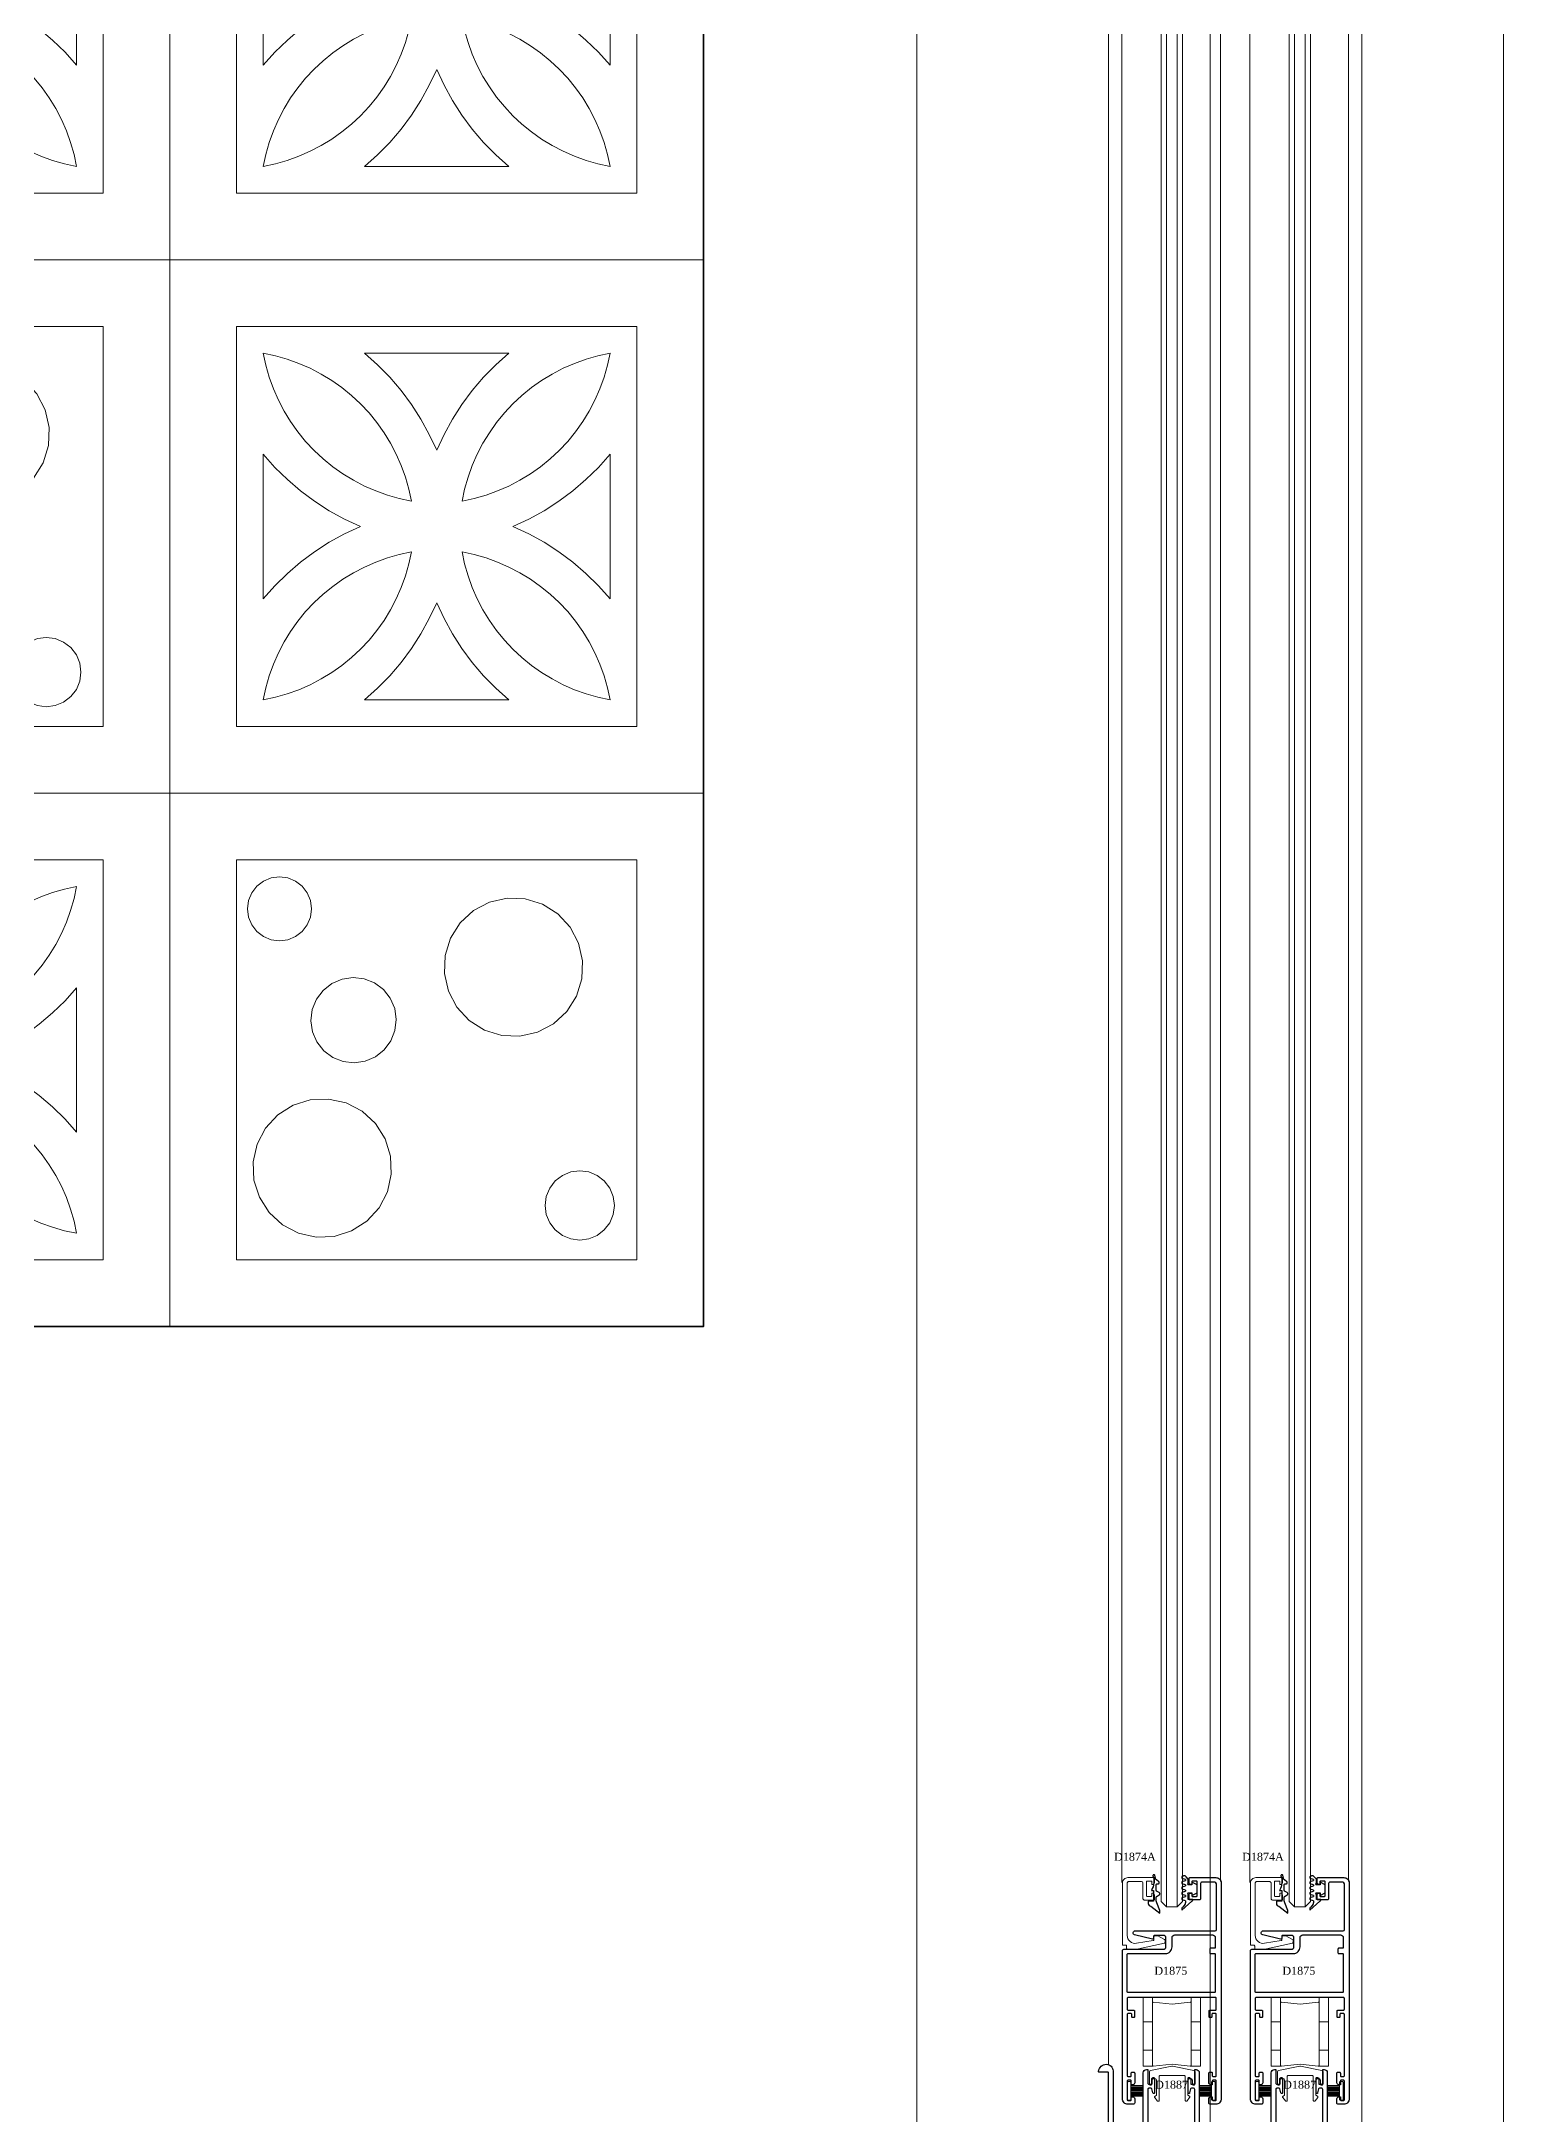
# Model space of a CAD drawing. Header units: millimetres. Extents: x 1336014 to 2939047, y -333549 to -60566.
# Drawn here: x 1469569 to 1470117, y -150458 to -149680 of the extents above; entities that cross this region are included whole.
import ezdxf

# ---------------------------------------------------------------- set-up
doc = ezdxf.new("R2010")
doc.units = ezdxf.units.MM
doc.header["$MEASUREMENT"] = 0
doc.linetypes.add('CENTER2', pattern=[1.125, 0.75, -0.125, 0.125, -0.125])
for name, color, linetype, lineweight in [('01.Cut', 255, 'Continuous', 35), ('02.Thay', 145, 'Continuous', 15), ('03.Manh', 251, 'Continuous', 13), ('10.truc', 250, 'CENTER2', 20), ('kính', 54, 'Continuous', 9), ('Net Nhôm', 4, 'Continuous', 30), ('Nhôm', 4, 'Continuous', 20), ('Ron', 15, 'Continuous', 9), ('Đường gióng', 251, 'Continuous', 9)]:
    doc.layers.add(name, color=color, linetype=linetype, lineweight=lineweight)
doc.layers.add('2', color=7, linetype='Continuous')
doc.layers.add('Dim and mark text', color=241, linetype='Continuous')
doc.styles.add('(Mark cn big5)', font='', dxfattribs={"height": 9})
doc.styles.get('(Mark cn big5)').set_extended_font_data('经典宋体繁')

# ---------------------------------------------------------------- blocks, each defined once
blk = doc.blocks.new('ewrw')
for p, q in [((-554.47, 1267.1), (-554.47, 1067.1)), ((-354.47, 1267.1), (-554.47, 1267.1)), ((-354.47, 1067.1), (-354.47, 1267.1)), ((-379.47, 1242.1), (-529.47, 1242.1)), ((-529.47, 1242.1), (-529.47, 1092.1)), ((-379.47, 1092.1), (-379.47, 1242.1)), ((-519.47, 1232.1), (-518.5, 1227.57)), ((-514.93, 1231.13), (-519.47, 1232.1)), ((-510.47, 1229.86), (-514.93, 1231.13)), ((-506.11, 1228.28), (-510.47, 1229.86)), ((-501.86, 1226.42), (-506.11, 1228.28)), ((-476.66, 1227.76), (-481.55, 1232.1)), ((-427.4, 1232.1), (-481.55, 1232.1)), ((-427.4, 1232.1), (-432.29, 1227.76)), ((-402.84, 1228.28), (-407.09, 1226.42)), ((-398.47, 1229.86), (-402.84, 1228.28)), ((-394.01, 1231.13), (-398.47, 1229.86)), ((-389.47, 1232.1), (-394.01, 1231.13)), ((-390.44, 1227.57), (-389.47, 1232.1)), ((-518.5, 1227.57), (-517.23, 1223.1)), ((-517.23, 1223.1), (-515.65, 1218.74)), ((-497.74, 1224.27), (-501.86, 1226.42)), ((-493.78, 1221.85), (-497.74, 1224.27)), ((-490, 1219.17), (-493.78, 1221.85)), ((-472.08, 1223.09), (-476.66, 1227.76)), ((-467.82, 1218.12), (-472.08, 1223.09)), ((-436.87, 1223.09), (-441.12, 1218.12)), ((-432.29, 1227.76), (-436.87, 1223.09)), ((-415.16, 1221.85), (-418.95, 1219.17)), ((-411.2, 1224.27), (-415.16, 1221.85)), ((-407.09, 1226.42), (-411.2, 1224.27)), ((-393.29, 1218.74), (-391.72, 1223.1)), ((-391.72, 1223.1), (-390.44, 1227.57)), ((-515.65, 1218.74), (-513.79, 1214.49)), ((-513.79, 1214.49), (-511.64, 1210.37)), ((-486.4, 1216.24), (-490, 1219.17)), ((-483.01, 1213.07), (-486.4, 1216.24)), ((-479.84, 1209.68), (-483.01, 1213.07)), ((-463.92, 1212.87), (-467.82, 1218.12)), ((-460.38, 1207.37), (-463.92, 1212.87)), ((-445.02, 1212.87), (-448.56, 1207.37)), ((-441.12, 1218.12), (-445.02, 1212.87)), ((-425.93, 1213.07), (-429.1, 1209.68)), ((-422.54, 1216.24), (-425.93, 1213.07)), ((-418.95, 1219.17), (-422.54, 1216.24)), ((-397.3, 1210.37), (-395.16, 1214.49)), ((-395.16, 1214.49), (-393.29, 1218.74)), ((-511.64, 1210.37), (-509.22, 1206.42)), ((-509.22, 1206.42), (-506.54, 1202.63)), ((-476.91, 1206.08), (-479.84, 1209.68)), ((-474.22, 1202.29), (-476.91, 1206.08)), ((-457.23, 1201.64), (-460.38, 1207.37)), ((-448.56, 1207.37), (-451.72, 1201.64)), ((-432.04, 1206.08), (-434.72, 1202.29)), ((-429.1, 1209.68), (-432.04, 1206.08)), ((-402.41, 1202.63), (-399.72, 1206.42)), ((-399.72, 1206.42), (-397.3, 1210.37)), ((-506.54, 1202.63), (-503.6, 1199.03)), ((-503.6, 1199.03), (-500.43, 1195.64)), ((-471.8, 1198.33), (-474.22, 1202.29)), ((-469.66, 1194.22), (-471.8, 1198.33)), ((-454.47, 1195.7), (-457.23, 1201.64)), ((-451.72, 1201.64), (-454.47, 1195.7)), ((-437.14, 1198.33), (-439.29, 1194.22)), ((-434.72, 1202.29), (-437.14, 1198.33)), ((-408.51, 1195.64), (-405.34, 1199.03)), ((-405.34, 1199.03), (-402.41, 1202.63)), ((-519.47, 1194.18), (-515.13, 1189.29)), ((-519.47, 1194.18), (-519.47, 1140.03)), ((-515.13, 1189.29), (-510.46, 1184.71)), ((-500.43, 1195.64), (-497.04, 1192.47)), ((-497.04, 1192.47), (-493.45, 1189.54)), ((-493.45, 1189.54), (-489.66, 1186.86)), ((-467.79, 1189.97), (-469.66, 1194.22)), ((-466.22, 1185.6), (-467.79, 1189.97)), ((-441.15, 1189.97), (-442.73, 1185.6)), ((-439.29, 1194.22), (-441.15, 1189.97)), ((-419.28, 1186.86), (-415.5, 1189.54)), ((-415.5, 1189.54), (-411.9, 1192.47)), ((-411.9, 1192.47), (-408.51, 1195.64)), ((-398.49, 1184.71), (-393.82, 1189.29)), ((-393.82, 1189.29), (-389.47, 1194.18)), ((-389.47, 1140.03), (-389.47, 1194.18)), ((-510.46, 1184.71), (-505.49, 1180.45)), ((-489.66, 1186.86), (-485.7, 1184.44)), ((-485.7, 1184.44), (-481.59, 1182.29)), ((-481.59, 1182.29), (-477.34, 1180.42)), ((-464.94, 1181.14), (-466.22, 1185.6)), ((-442.73, 1185.6), (-444, 1181.14)), ((-431.61, 1180.42), (-427.36, 1182.29)), ((-427.36, 1182.29), (-423.24, 1184.44)), ((-423.24, 1184.44), (-419.28, 1186.86)), ((-403.46, 1180.45), (-398.49, 1184.71)), ((-505.49, 1180.45), (-500.24, 1176.55)), ((-500.24, 1176.55), (-494.73, 1173.01)), ((-477.34, 1180.42), (-472.97, 1178.85)), ((-472.97, 1178.85), (-468.51, 1177.57)), ((-468.51, 1177.57), (-463.97, 1176.6)), ((-463.97, 1176.6), (-464.94, 1181.14)), ((-444, 1181.14), (-444.97, 1176.6)), ((-444.97, 1176.6), (-440.43, 1177.57)), ((-440.43, 1177.57), (-435.97, 1178.85)), ((-435.97, 1178.85), (-431.61, 1180.42)), ((-414.21, 1173.01), (-408.71, 1176.55)), ((-408.71, 1176.55), (-403.46, 1180.45)), ((-494.73, 1173.01), (-489, 1169.86)), ((-489, 1169.86), (-483.07, 1167.1)), ((-483.07, 1167.1), (-489, 1164.35)), ((-425.87, 1167.1), (-419.94, 1169.86)), ((-419.94, 1164.35), (-425.87, 1167.1)), ((-419.94, 1169.86), (-414.21, 1173.01)), ((-494.73, 1161.19), (-500.24, 1157.66)), ((-489, 1164.35), (-494.73, 1161.19)), ((-414.21, 1161.19), (-419.94, 1164.35)), ((-408.71, 1157.66), (-414.21, 1161.19)), ((-505.49, 1153.75), (-510.46, 1149.5)), ((-500.24, 1157.66), (-505.49, 1153.75)), ((-481.59, 1151.92), (-485.7, 1149.77)), ((-477.34, 1153.78), (-481.59, 1151.92)), ((-472.97, 1155.36), (-477.34, 1153.78)), ((-468.51, 1156.63), (-472.97, 1155.36)), ((-463.97, 1157.6), (-468.51, 1156.63)), ((-466.22, 1148.6), (-464.94, 1153.07)), ((-464.94, 1153.07), (-463.97, 1157.6)), ((-444.97, 1157.6), (-444, 1153.07)), ((-440.43, 1156.63), (-444.97, 1157.6)), ((-444, 1153.07), (-442.73, 1148.6)), ((-435.97, 1155.36), (-440.43, 1156.63)), ((-431.61, 1153.78), (-435.97, 1155.36)), ((-427.36, 1151.92), (-431.61, 1153.78)), ((-423.24, 1149.77), (-427.36, 1151.92)), ((-403.46, 1153.75), (-408.71, 1157.66)), ((-398.49, 1149.5), (-403.46, 1153.75)), ((-515.13, 1144.92), (-519.47, 1140.03)), ((-510.46, 1149.5), (-515.13, 1144.92)), ((-493.45, 1144.67), (-497.04, 1141.74)), ((-489.66, 1147.35), (-493.45, 1144.67)), ((-485.7, 1149.77), (-489.66, 1147.35)), ((-469.66, 1139.99), (-467.79, 1144.24)), ((-467.79, 1144.24), (-466.22, 1148.6)), ((-442.73, 1148.6), (-441.15, 1144.24)), ((-441.15, 1144.24), (-439.29, 1139.99)), ((-419.28, 1147.35), (-423.24, 1149.77)), ((-415.5, 1144.67), (-419.28, 1147.35)), ((-411.9, 1141.74), (-415.5, 1144.67)), ((-393.82, 1144.92), (-398.49, 1149.5)), ((-389.47, 1140.03), (-393.82, 1144.92)), ((-503.6, 1135.18), (-506.54, 1131.58)), ((-500.43, 1138.57), (-503.6, 1135.18)), ((-497.04, 1141.74), (-500.43, 1138.57)), ((-474.22, 1131.92), (-471.8, 1135.87)), ((-471.8, 1135.87), (-469.66, 1139.99)), ((-457.23, 1132.57), (-454.47, 1138.5)), ((-454.47, 1138.5), (-451.72, 1132.57)), ((-439.29, 1139.99), (-437.14, 1135.87)), ((-437.14, 1135.87), (-434.72, 1131.92)), ((-408.51, 1138.57), (-411.9, 1141.74)), ((-405.34, 1135.18), (-408.51, 1138.57)), ((-402.41, 1131.58), (-405.34, 1135.18)), ((-509.22, 1127.79), (-511.64, 1123.83)), ((-506.54, 1131.58), (-509.22, 1127.79)), ((-479.84, 1124.53), (-476.91, 1128.13)), ((-476.91, 1128.13), (-474.22, 1131.92)), ((-460.38, 1126.84), (-457.23, 1132.57)), ((-451.72, 1132.57), (-448.56, 1126.84)), ((-434.72, 1131.92), (-432.04, 1128.13)), ((-432.04, 1128.13), (-429.1, 1124.53)), ((-399.72, 1127.79), (-402.41, 1131.58)), ((-397.3, 1123.83), (-399.72, 1127.79)), ((-513.79, 1119.72), (-515.65, 1115.47)), ((-511.64, 1123.83), (-513.79, 1119.72)), ((-486.4, 1117.97), (-483.01, 1121.14)), ((-483.01, 1121.14), (-479.84, 1124.53)), ((-467.82, 1116.09), (-463.92, 1121.34)), ((-463.92, 1121.34), (-460.38, 1126.84)), ((-448.56, 1126.84), (-445.02, 1121.34)), ((-445.02, 1121.34), (-441.12, 1116.09)), ((-429.1, 1124.53), (-425.93, 1121.14)), ((-425.93, 1121.14), (-422.54, 1117.97)), ((-395.16, 1119.72), (-397.3, 1123.83)), ((-393.29, 1115.47), (-395.16, 1119.72)), ((-515.65, 1115.47), (-517.23, 1111.1)), ((-497.74, 1109.94), (-493.78, 1112.36)), ((-493.78, 1112.36), (-490, 1115.04)), ((-490, 1115.04), (-486.4, 1117.97)), ((-472.08, 1111.12), (-467.82, 1116.09)), ((-441.12, 1116.09), (-436.87, 1111.12)), ((-422.54, 1117.97), (-418.95, 1115.04)), ((-418.95, 1115.04), (-415.16, 1112.36)), ((-415.16, 1112.36), (-411.2, 1109.94)), ((-391.72, 1111.1), (-393.29, 1115.47)), ((-518.5, 1106.64), (-519.47, 1102.1)), ((-517.23, 1111.1), (-518.5, 1106.64)), ((-514.93, 1103.07), (-510.47, 1104.35)), ((-510.47, 1104.35), (-506.11, 1105.92)), ((-506.11, 1105.92), (-501.86, 1107.79)), ((-501.86, 1107.79), (-497.74, 1109.94)), ((-481.55, 1102.1), (-476.66, 1106.45)), ((-476.66, 1106.45), (-472.08, 1111.12)), ((-436.87, 1111.12), (-432.29, 1106.45)), ((-432.29, 1106.45), (-427.4, 1102.1)), ((-411.2, 1109.94), (-407.09, 1107.79)), ((-407.09, 1107.79), (-402.84, 1105.92)), ((-402.84, 1105.92), (-398.47, 1104.35)), ((-398.47, 1104.35), (-394.01, 1103.07)), ((-390.44, 1106.64), (-391.72, 1111.1)), ((-389.47, 1102.1), (-390.44, 1106.64)), ((-519.47, 1102.1), (-514.93, 1103.07)), ((-481.55, 1102.1), (-427.4, 1102.1)), ((-394.01, 1103.07), (-389.47, 1102.1)), ((-529.47, 1092.1), (-379.47, 1092.1)), ((-554.47, 1067.1), (-354.47, 1067.1))]:
    blk.add_line(p, q)
blk = doc.blocks.new('q\xadeqw')
for p, q in [((-554.47, 992.1), (-554.47, 792.1)), ((-354.47, 992.1), (-554.47, 992.1)), ((-354.47, 792.1), (-354.47, 992.1)), ((-379.47, 967.1), (-529.47, 967.1)), ((-529.47, 967.1), (-529.47, 817.1)), ((-379.47, 817.1), (-379.47, 967.1)), ((-523.77, 954.72), (-521.86, 957.21)), ((-521.86, 957.21), (-519.38, 959.12)), ((-519.38, 959.12), (-516.48, 960.32)), ((-516.48, 960.32), (-513.38, 960.72)), ((-513.38, 960.72), (-510.27, 960.32)), ((-510.27, 960.32), (-507.38, 959.12)), ((-507.38, 959.12), (-504.89, 957.21)), ((-504.89, 957.21), (-502.99, 954.72)), ((-525.38, 948.72), (-524.97, 951.83)), ((-524.97, 945.62), (-525.38, 948.72)), ((-524.97, 951.83), (-523.77, 954.72)), ((-502.99, 954.72), (-501.79, 951.83)), ((-501.79, 951.83), (-501.38, 948.72)), ((-501.38, 948.72), (-501.79, 945.62)), ((-440.66, 948.11), (-434.66, 951.27)), ((-434.66, 951.27), (-428.04, 952.78)), ((-428.04, 952.78), (-421.26, 952.51)), ((-421.26, 952.51), (-414.78, 950.51)), ((-414.78, 950.51), (-409.03, 946.89)), ((-523.77, 942.72), (-524.97, 945.62)), ((-521.86, 940.24), (-523.77, 942.72)), ((-502.99, 942.72), (-504.89, 940.24)), ((-501.79, 945.62), (-502.99, 942.72)), ((-449.26, 937.75), (-445.64, 943.49)), ((-445.64, 943.49), (-440.66, 948.11)), ((-409.03, 946.89), (-404.42, 941.91)), ((-404.42, 941.91), (-401.26, 935.91)), ((-519.38, 938.33), (-521.86, 940.24)), ((-516.48, 937.13), (-519.38, 938.33)), ((-513.38, 936.72), (-516.48, 937.13)), ((-510.27, 937.13), (-513.38, 936.72)), ((-507.38, 938.33), (-510.27, 937.13)), ((-504.89, 940.24), (-507.38, 938.33)), ((-451.27, 931.27), (-449.26, 937.75)), ((-401.26, 935.91), (-399.75, 929.29)), ((-451.53, 924.49), (-451.27, 931.27)), ((-399.75, 929.29), (-400.01, 922.51)), ((-499.59, 914.84), (-497.09, 918.19)), ((-497.09, 918.19), (-493.81, 920.78)), ((-493.81, 920.78), (-489.97, 922.43)), ((-489.97, 922.43), (-485.84, 923.03)), ((-485.84, 923.03), (-481.69, 922.54)), ((-481.69, 922.54), (-477.81, 921)), ((-477.81, 921), (-474.46, 918.5)), ((-474.46, 918.5), (-471.88, 915.22)), ((-450.03, 917.87), (-451.53, 924.49)), ((-446.86, 911.86), (-450.03, 917.87)), ((-400.01, 922.51), (-402.02, 916.02)), ((-501.62, 906.81), (-501.13, 910.96)), ((-501.13, 910.96), (-499.59, 914.84)), ((-471.88, 915.22), (-470.22, 911.38)), ((-470.22, 911.38), (-469.62, 907.25)), ((-442.25, 906.88), (-446.86, 911.86)), ((-405.64, 910.28), (-410.62, 905.67)), ((-402.02, 916.02), (-405.64, 910.28)), ((-501.02, 902.68), (-501.62, 906.81)), ((-499.37, 898.84), (-501.02, 902.68)), ((-470.11, 903.1), (-471.65, 899.22)), ((-469.62, 907.25), (-470.11, 903.1)), ((-436.51, 903.27), (-442.25, 906.88)), ((-430.02, 901.26), (-436.51, 903.27)), ((-416.62, 902.5), (-423.24, 901)), ((-410.62, 905.67), (-416.62, 902.5)), ((-496.78, 895.56), (-499.37, 898.84)), ((-493.43, 893.07), (-496.78, 895.56)), ((-474.15, 895.87), (-477.43, 893.29)), ((-471.65, 899.22), (-474.15, 895.87)), ((-423.24, 901), (-430.02, 901.26)), ((-489.55, 891.52), (-493.43, 893.07)), ((-485.4, 891.03), (-489.55, 891.52)), ((-481.27, 891.63), (-485.4, 891.03)), ((-477.43, 893.29), (-481.27, 891.63)), ((-518.66, 866.49), (-514.06, 871.49)), ((-514.06, 871.49), (-508.34, 875.13)), ((-508.34, 875.13), (-501.86, 877.16)), ((-501.86, 877.16), (-495.08, 877.45)), ((-495.08, 877.45), (-488.45, 875.97)), ((-488.45, 875.97), (-482.44, 872.83)), ((-482.44, 872.83), (-477.44, 868.24)), ((-521.8, 860.47), (-518.66, 866.49)), ((-477.44, 868.24), (-473.8, 862.51)), ((-523.27, 853.85), (-521.8, 860.47)), ((-473.8, 862.51), (-471.77, 856.03)), ((-471.77, 856.03), (-471.48, 849.25)), ((-522.99, 847.06), (-523.27, 853.85)), ((-471.48, 849.25), (-472.95, 842.63)), ((-410.03, 846.72), (-407.34, 848.79)), ((-407.34, 848.79), (-404.2, 850.09)), ((-404.2, 850.09), (-400.84, 850.53)), ((-400.84, 850.53), (-397.47, 850.09)), ((-397.47, 850.09), (-394.34, 848.79)), ((-394.34, 848.79), (-391.65, 846.72)), ((-520.95, 840.59), (-522.99, 847.06)), ((-517.31, 834.86), (-520.95, 840.59)), ((-472.95, 842.63), (-476.1, 836.61)), ((-413.84, 837.53), (-413.4, 840.9)), ((-413.4, 840.9), (-412.1, 844.03)), ((-412.1, 844.03), (-410.03, 846.72)), ((-391.65, 846.72), (-389.58, 844.03)), ((-389.58, 844.03), (-388.28, 840.9)), ((-388.28, 840.9), (-387.84, 837.53)), ((-512.31, 830.27), (-517.31, 834.86)), ((-476.1, 836.61), (-480.69, 831.61)), ((-413.4, 834.17), (-413.84, 837.53)), ((-412.1, 831.03), (-413.4, 834.17)), ((-388.28, 834.17), (-389.58, 831.03)), ((-387.84, 837.53), (-388.28, 834.17)), ((-506.3, 827.13), (-512.31, 830.27)), ((-499.67, 825.65), (-506.3, 827.13)), ((-492.89, 825.94), (-499.67, 825.65)), ((-486.42, 827.97), (-492.89, 825.94)), ((-480.69, 831.61), (-486.42, 827.97)), ((-410.03, 828.34), (-412.1, 831.03)), ((-407.34, 826.27), (-410.03, 828.34)), ((-404.2, 824.97), (-407.34, 826.27)), ((-400.84, 824.53), (-404.2, 824.97)), ((-397.47, 824.97), (-400.84, 824.53)), ((-394.34, 826.27), (-397.47, 824.97)), ((-391.65, 828.34), (-394.34, 826.27)), ((-389.58, 831.03), (-391.65, 828.34)), ((-529.47, 817.1), (-379.47, 817.1)), ((-554.47, 792.1), (-354.47, 792.1))]:
    blk.add_line(p, q)
blk = doc.blocks.new('\xadqerqwr')
at = {"layer": '01.Cut'}
blk.add_lwpolyline([(-300, 2600), (300, 2600), (300, 0), (-300, 0)], close=True, dxfattribs=at)
for name, p in [('ewrw', (454.47, -667.1)), ('ewrw', (654.47, -667.1)), ('q\xadeqw', (454.47, -592.1)), ('ewrw', (654.47, -867.1)), ('ewrw', (454.47, -1067.1)), ('q\xadeqw', (654.47, -792.1))]:
    blk.add_blockref(name, p)
blk = doc.blocks.new('ron cửa trượt xingfa 95')
for p, q in [((-2.05, 1.41), (-2.05, 6)), ((-1.65, 1.41), (-1.65, 6)), ((-1.25, 1.41), (-1.25, 6)), ((-0.85, 1.41), (-0.85, 6)), ((-0.45, 1.41), (-0.45, 6)), ((-0.05, 1.41), (-0.05, 6)), ((0.35, 1.41), (0.35, 6)), ((0.75, 1.41), (0.75, 6)), ((1.15, 1.41), (1.15, 6)), ((1.55, 1.41), (1.55, 6)), ((1.95, 1.41), (1.95, 6))]:
    blk.add_line(p, q)
blk.add_lwpolyline([(3.14, 0.01), (-3.23, 0.01, -0.414214), (-3.53, 0.31), (-3.53, 1.11, -0.414214), (-3.23, 1.41), (3.14, 1.41, -0.414214), (3.44, 1.11), (3.44, 0.31, -0.414214)], format="xyb", close=True)
blk = doc.blocks.new('bx')
at = {"color": 3, "lineweight": 15}
for p, q in [((-10.94, 25), (-10.94, -0.66)), ((-7.41, -0.66), (-7.41, 25)), ((7.1, -0.66), (7.1, 25)), ((10.62, 25), (10.62, -0.66)), ((-7.41, 15.91), (-10.94, 15.91)), ((-7.41, -0.4), (-7.41, 22.95)), ((0, 22.55), (-7.08, 23.25)), ((0, 22.55), (6.76, 23.24)), ((7.1, 22.95), (7.1, -0.4)), ((7.1, 15.91), (10.62, 15.91)), ((-7.41, 5.24), (-10.94, 5.24)), ((0, 0), (-7.08, -0.7)), ((0, 0), (6.76, -0.7)), ((7.1, 5.24), (10.62, 5.24)), ((-7.41, -0.66), (-10.94, -0.66)), ((7.1, -0.66), (10.62, -0.66))]:
    blk.add_line(p, q, dxfattribs=at)
for centre, start, end in [((-7.11, 22.95), 84.37534, 180), ((6.8, 22.95), 0, 95.87486), ((-7.11, -0.4), 180, 275.62466), ((6.8, -0.4), 264.12514, 0)]:
    blk.add_arc(centre, 0.3, start, end, dxfattribs=at)
blk = doc.blocks.new('dfgd')
at = {"layer": '2'}
for p, q in [((-7.33, 5.74), (-8.08, 5.74)), ((-8.08, 5.74), (-4.69, 2.02)), ((-5.73, 4.46), (-6.86, 5.4)), ((-4.55, 4.37), (-5.31, 4.37)), ((-4.14, 5.49), (-4.26, 5.11)), ((-4.21, 1.63), (-4.01, 1.63)), ((-4.01, 1.63), (-4.01, 3.3)), ((-4.01, 3.3), (-2.12, 3.3)), ((-3.55, 5.74), (-3.85, 5.74)), ((-3.14, 5.11), (-3.26, 5.49)), ((-2.55, 4.37), (-2.85, 4.37)), ((-1.52, 1.92), (-2.52, 1.92)), ((-2.52, 1.92), (-1.52, 0)), ((-2.14, 5.49), (-2.26, 5.11)), ((-2.12, 3.3), (-2.12, 3.33)), ((-1.55, 5.74), (-1.85, 5.74)), ((-1.52, 3.33), (-1.52, 1.92)), ((-1.52, 0), (1.52, 0)), ((-1.14, 5.11), (-1.26, 5.49)), ((-0.55, 4.37), (-0.85, 4.37)), ((-0.14, 5.49), (-0.26, 5.11)), ((0.45, 5.74), (0.15, 5.74)), ((0.86, 5.11), (0.74, 5.49)), ((1.45, 4.37), (1.15, 4.37)), ((1.5, 1.92), (1.5, 3.33)), ((2.52, 1.92), (1.5, 1.92)), ((1.52, 0), (2.52, 1.92)), ((1.86, 5.49), (1.74, 5.11)), ((2.1, 3.33), (2.1, 3.3)), ((2.1, 3.3), (3.57, 3.3)), ((2.45, 5.74), (2.15, 5.74)), ((2.86, 5.11), (2.74, 5.49)), ((3.45, 4.37), (3.15, 4.37)), ((3.57, 3.3), (4.53, 4.14)), ((3.86, 5.49), (3.74, 5.11)), ((4.45, 5.74), (4.15, 5.74)), ((4.86, 5.11), (4.74, 5.49))]:
    blk.add_line(p, q, dxfattribs=at)
for centre, radius, start, end in [((-7.33, 5.24), 0.5, 19.53665, 90), ((-5.31, 5.37), 1, 245.53887, 270), ((-4.21, 2.13), 0.5, 192.875, 270), ((-5.45, 5.15), 1.19, 318.72244, 358.12186), ((-3.85, 5.44), 0.3, 90, 169.69515), ((-3.55, 5.44), 0.3, 10.30485, 90), ((-1.95, 5.15), 1.19, 181.87814, 221.27756), ((-3.45, 5.15), 1.19, 318.72244, 358.12186), ((-1.85, 5.44), 0.3, 90, 169.69515), ((-1.82, 3.33), 0.3, 0, 180), ((-1.55, 5.44), 0.3, 10.30485, 90), ((0.05, 5.15), 1.19, 181.87814, 221.27756), ((-1.45, 5.15), 1.19, 318.72244, 358.12186), ((0.15, 5.44), 0.3, 90, 169.69515), ((0.45, 5.44), 0.3, 10.30485, 90), ((2.05, 5.15), 1.19, 181.87814, 221.27756), ((0.55, 5.15), 1.19, 318.72244, 358.12186), ((1.8, 3.33), 0.3, 0, 180), ((2.15, 5.44), 0.3, 90, 169.69515), ((2.45, 5.44), 0.3, 10.30485, 90), ((4.05, 5.15), 1.19, 181.87814, 221.27756), ((2.55, 5.15), 1.19, 318.72244, 358.12186), ((4.15, 5.44), 0.3, 90, 169.69515), ((4.45, 5.44), 0.3, 10.30485, 90), ((3.87, 4.89), 1, 311.23499, 6.83817), ((6.05, 5.15), 1.19, 181.87814, 186.83817)]:
    blk.add_arc(centre, radius, start, end, dxfattribs=at)
blk = doc.blocks.new('eqwrtwe')
at = {"color": 1, "lineweight": 15}
for points in [[(916830.43, 22748.59, -0.463653), (916830.08, 22748.89), (916830.08, 22749.83, 0.414214), (916829.78, 22750.13), (916828.8, 22750.13, -0.414214), (916828.5, 22750.43), (916828.5, 22773.49, -0.414214), (916830.5, 22775.49), (916840.2, 22775.49, -0.414214), (916840.5, 22775.19), (916840.5, 22773.59, -0.414214), (916839.8, 22772.89), (916839.49, 22772.89), (916839.49, 22773.89, 0.414214), (916839.19, 22774.19), (916837.8, 22774.19, 0.414214), (916837.5, 22773.89), (916837.5, 22768.69, 0.414214), (916837.8, 22768.39), (916839.19, 22768.39, 0.414214), (916839.49, 22768.69), (916839.49, 22769.68), (916839.8, 22769.68, -0.414214), (916840.5, 22768.98), (916840.5, 22767.39, -0.414214), (916840.2, 22767.09), (916836.7, 22767.09, -0.414214), (916836.2, 22767.59), (916836.2, 22773.49, 0.414214), (916835.7, 22773.99), (916830.8, 22773.99, 0.414214), (916830.3, 22773.49), (916830.3, 22753.83, 0.460483), (916833.76, 22750.86), (916840.05, 22751.85, 0.370061), (916840.3, 22752.15), (916840.3, 22753.35, -0.414885), (916840.6, 22753.66), (916841.62, 22753.66, -0.110454), (916841.74, 22753.63), (916844.31, 22752.28, -0.310028), (916844.5, 22752), (916844.5, 22751.25, -0.366444), (916844.25, 22750.95), (916833.38, 22748.59), (916830.38, 22748.59)], [(916878.43, 22748.59, -0.463653), (916878.08, 22748.89), (916878.08, 22749.83, 0.414214), (916877.78, 22750.13), (916876.8, 22750.13, -0.414214), (916876.5, 22750.43), (916876.5, 22773.49, -0.414214), (916878.5, 22775.49), (916888.2, 22775.49, -0.414214), (916888.5, 22775.19), (916888.5, 22773.59, -0.414214), (916887.8, 22772.89), (916887.49, 22772.89), (916887.49, 22773.89, 0.414214), (916887.19, 22774.19), (916885.8, 22774.19, 0.414214), (916885.5, 22773.89), (916885.5, 22768.69, 0.414214), (916885.8, 22768.39), (916887.19, 22768.39, 0.414214), (916887.49, 22768.69), (916887.49, 22769.68), (916887.8, 22769.68, -0.414214), (916888.5, 22768.98), (916888.5, 22767.39, -0.414214), (916888.2, 22767.09), (916884.7, 22767.09, -0.414214), (916884.2, 22767.59), (916884.2, 22773.49, 0.414214), (916883.7, 22773.99), (916878.8, 22773.99, 0.414214), (916878.3, 22773.49), (916878.3, 22753.83, 0.460483), (916881.76, 22750.86), (916888.05, 22751.85, 0.370061), (916888.3, 22752.15), (916888.3, 22753.35, -0.414885), (916888.6, 22753.66), (916889.62, 22753.66, -0.110454), (916889.74, 22753.63), (916892.31, 22752.28, -0.310028), (916892.5, 22752), (916892.5, 22751.25, -0.366444), (916892.25, 22750.95), (916881.38, 22748.59), (916878.38, 22748.59)]]:
    blk.add_lwpolyline(points, format="xyb", dxfattribs=at)
at = {"color": 6, "lineweight": 15}
for points in [[(916840.71, 22693.55), (916841.11, 22693.83, 0.267949), (916841.26, 22694.09), (916841.26, 22699.53, 0.414214), (916840.76, 22700.03), (916840.11, 22700.03, 0.414214), (916839.61, 22699.53), (916839.61, 22698.15, -0.414214), (916839.11, 22697.65, -0.414214), (916838.61, 22698.15), (916838.61, 22702.71, -0.358581), (916839.01, 22703.2), (916847.06, 22704.8, -0.097105), (916847.25, 22704.8), (916855.3, 22703.2, -0.358581), (916855.71, 22702.71), (916855.71, 22698.15, -0.414214), (916855.21, 22697.65), (916855.21, 22697.65, -0.414214), (916854.71, 22698.15), (916854.71, 22699.52, 0.414214), (916854.21, 22700.02), (916853.56, 22700.02, 0.414214), (916853.06, 22699.52), (916853.06, 22693.91), (916853.61, 22693.55, -0.45494), (916853.7, 22693.1), (916852.74, 22691.76, -0.267172), (916852.48, 22691.61), (916852.36, 22691.61, -0.414214), (916852.06, 22691.91), (916852.06, 22700.81, 0.414214), (916851.56, 22701.31), (916842.76, 22701.31, 0.414214), (916842.26, 22700.81), (916842.26, 22691.91, -0.414214), (916841.96, 22691.61), (916841.84, 22691.61, -0.267172), (916841.58, 22691.76), (916840.62, 22693.1, -0.45494)], [(916888.71, 22693.55), (916889.11, 22693.83, 0.267949), (916889.26, 22694.09), (916889.26, 22699.53, 0.414214), (916888.76, 22700.03), (916888.11, 22700.03, 0.414214), (916887.61, 22699.53), (916887.61, 22698.15, -0.414214), (916887.11, 22697.65, -0.414214), (916886.61, 22698.15), (916886.61, 22702.71, -0.358581), (916887.01, 22703.2), (916895.06, 22704.8, -0.097105), (916895.25, 22704.8), (916903.3, 22703.2, -0.358581), (916903.71, 22702.71), (916903.71, 22698.15, -0.414214), (916903.21, 22697.65), (916903.21, 22697.65, -0.414214), (916902.71, 22698.15), (916902.71, 22699.52, 0.414214), (916902.21, 22700.02), (916901.56, 22700.02, 0.414214), (916901.06, 22699.52), (916901.06, 22693.91), (916901.61, 22693.55, -0.45494), (916901.7, 22693.1), (916900.74, 22691.76, -0.267172), (916900.48, 22691.61), (916900.36, 22691.61, -0.414214), (916900.06, 22691.91), (916900.06, 22700.81, 0.414214), (916899.56, 22701.31), (916890.76, 22701.31, 0.414214), (916890.26, 22700.81), (916890.26, 22691.91, -0.414214), (916889.96, 22691.61), (916889.84, 22691.61, -0.267172), (916889.58, 22691.76), (916888.62, 22693.1, -0.45494)]]:
    blk.add_lwpolyline(points, format="xyb", close=True, dxfattribs=at)
at = {"layer": '2'}
for points in [[(916842.1, 22773.88), (916841.29, 22774.66, -0.159921), (916841.04, 22774.84), (916840.63, 22776.39, 0.240828), (916840.38, 22776.51), (916840.18, 22776.51, 0.420985), (916839.88, 22776.2, -0.237343), (916839.36, 22770.71), (916840.2, 22770.71), (916840.2, 22766.61), (916838.2, 22766.61), (916838.2, 22765.76, 0.398895), (916839.15, 22764.76), (916842.51, 22762.21), (916842.51, 22763.21), (916841.42, 22766.05, -0.193435), (916841.14, 22766.74), (916841.14, 22768.08, -0.373238), (916841.57, 22768.57), (916842.26, 22768.97, 0.373238), (916842.51, 22769.27), (916842.51, 22769.55, 0.373238), (916842.26, 22769.85), (916841.57, 22770.25, -0.373238), (916841.14, 22770.74), (916841.14, 22772.71, -0.414214), (916841.64, 22773.21), (916842.01, 22773.21, 0.414214), (916842.31, 22773.51), (916842.31, 22773.59, 0.325794)], [(916890.1, 22773.88), (916889.29, 22774.66, -0.159921), (916889.04, 22774.84), (916888.63, 22776.39, 0.240828), (916888.38, 22776.51), (916888.18, 22776.51, 0.420985), (916887.88, 22776.2, -0.237343), (916887.36, 22770.71), (916888.2, 22770.71), (916888.2, 22766.61), (916886.2, 22766.61), (916886.2, 22765.76, 0.398895), (916887.15, 22764.76), (916890.51, 22762.21), (916890.51, 22763.21), (916889.42, 22766.05, -0.193435), (916889.14, 22766.74), (916889.14, 22768.08, -0.373238), (916889.57, 22768.57), (916890.26, 22768.97, 0.373238), (916890.51, 22769.27), (916890.51, 22769.55, 0.373238), (916890.26, 22769.85), (916889.57, 22770.25, -0.373238), (916889.14, 22770.74), (916889.14, 22772.71, -0.414214), (916889.64, 22773.21), (916890.01, 22773.21, 0.414214), (916890.31, 22773.51), (916890.31, 22773.59, 0.325794)]]:
    blk.add_lwpolyline(points, format="xyb", close=True, dxfattribs=at)
at = {"layer": 'kính'}
for points in [[(916849, 25035.5), (916851, 25033.5), (916851, 22766.48), (916849, 22764.48), (916845, 22764.48), (916843, 22766.48), (916843, 25033.5), (916845, 25035.5)], [(916845, 25035.5), (916845, 22764.48), (916849, 22764.48), (916849, 25035.5)], [(916897, 25035.5), (916899, 25033.5), (916899, 22766.48), (916897, 22764.48), (916893, 22764.48), (916891, 22766.48), (916891, 25033.5), (916893, 25035.5)], [(916893, 25035.5), (916893, 22764.48), (916897, 22764.48), (916897, 25035.5)]]:
    blk.add_lwpolyline(points, close=True, dxfattribs=at)
at = {"layer": 'Nhôm', "lineweight": 25}
for points in [[(916862.8, 22773.8), (916858.3, 22773.8, 0.414214), (916857.8, 22773.3), (916857.8, 22767.6, -0.414214), (916857.3, 22767.1), (916853.8, 22767.1, -0.414214), (916853.5, 22767.4), (916853.5, 22769, -0.414214), (916854.2, 22769.7), (916854.5, 22769.7), (916854.5, 22768.7, 0.414214), (916854.8, 22768.4), (916856.2, 22768.4, 0.414214), (916856.5, 22768.7), (916856.5, 22773.9, 0.414214), (916856.2, 22774.2), (916854.8, 22774.2, 0.414214), (916854.5, 22773.9), (916854.5, 22772.9), (916854.2, 22772.9, -0.414214), (916853.5, 22773.6), (916853.5, 22775.2, -0.414214), (916853.8, 22775.5), (916863.5, 22775.5, -0.414214), (916865.5, 22773.5), (916865.5, 22692.5, -0.414214), (916863.5, 22690.5), (916861.4, 22690.5, -0.414214), (916860.9, 22691), (916860.9, 22692.6, -0.414214), (916861.6, 22693.3), (916862.2, 22693.3), (916862.2, 22692.2, 0.414214), (916862.5, 22691.9), (916863.4, 22691.9, 0.414214), (916863.7, 22692.2), (916863.7, 22699.2, 0.414214), (916863.4, 22699.5), (916862.5, 22699.5, 0.414214), (916862.2, 22699.2), (916862.2, 22697.8), (916861.6, 22697.8, -0.414214), (916860.9, 22698.5), (916860.9, 22702.2, -0.414214), (916861.2, 22702.5), (916861.9, 22702.5, -0.414214), (916862.2, 22702.2), (916862.2, 22701.2, 0.414214), (916862.5, 22700.9), (916863.4, 22700.9, 0.414214), (916863.7, 22701.2), (916863.7, 22724.2, 0.414214), (916863.4, 22724.5), (916862.3, 22724.5, 0.414214), (916862, 22724.2), (916862, 22723.3, -0.414214), (916861.7, 22723), (916861.3, 22723, -0.414214), (916861, 22723.3), (916861, 22725.5, -0.414214), (916861.3, 22725.8), (916863.4, 22725.8, 0.414214), (916863.7, 22726.1), (916863.7, 22730.2, 0.414214), (916863.4, 22730.5), (916830.6, 22730.5, 0.414214), (916830.3, 22730.2), (916830.3, 22726.1, 0.414214), (916830.6, 22725.8), (916832.7, 22725.8, -0.414214), (916833, 22725.5), (916833, 22723.3, -0.414214), (916832.7, 22723), (916832.3, 22723, -0.414214), (916832, 22723.3), (916832, 22724.2, 0.414214), (916831.7, 22724.5), (916830.6, 22724.5, 0.414214), (916830.3, 22724.2), (916830.3, 22701.2, 0.414214), (916830.6, 22700.9), (916831.5, 22700.9, 0.414214), (916831.8, 22701.2), (916831.8, 22702.2, -0.414214), (916832.1, 22702.5), (916832.8, 22702.5, -0.414214), (916833.1, 22702.2), (916833.1, 22698.5, -0.414214), (916832.4, 22697.8), (916831.8, 22697.8), (916831.8, 22699.2, 0.414214), (916831.5, 22699.5), (916830.6, 22699.5, 0.414214), (916830.3, 22699.2), (916830.3, 22692.2, 0.414214), (916830.6, 22691.9), (916831.5, 22691.9, 0.414214), (916831.8, 22692.2), (916831.8, 22693.3), (916832.4, 22693.3, -0.414214), (916833.1, 22692.6), (916833.1, 22691, -0.414214), (916832.6, 22690.5), (916830.5, 22690.5, -0.414214), (916828.5, 22692.5), (916828.5, 22748.1, -0.414214), (916829, 22748.6), (916843.8, 22748.6, 0.414214), (916844.8, 22749.6), (916844.8, 22752.9, 0.435412), (916843.8, 22753.8), (916840.5, 22753.8, 0.414214), (916840.2, 22753.5), (916840.2, 22752.64, -0.488076), (916839.82, 22752.35), (916833.08, 22754.04, -0.934719), (916833.3, 22755.5), (916863.3, 22755.5, 0.414103), (916863.8, 22756), (916863.8, 22772.8, 0.414214)], [(916910.8, 22773.8), (916906.3, 22773.8, 0.414214), (916905.8, 22773.3), (916905.8, 22767.6, -0.414214), (916905.3, 22767.1), (916901.8, 22767.1, -0.414214), (916901.5, 22767.4), (916901.5, 22769, -0.414214), (916902.2, 22769.7), (916902.5, 22769.7), (916902.5, 22768.7, 0.414214), (916902.8, 22768.4), (916904.2, 22768.4, 0.414214), (916904.5, 22768.7), (916904.5, 22773.9, 0.414214), (916904.2, 22774.2), (916902.8, 22774.2, 0.414214), (916902.5, 22773.9), (916902.5, 22772.9), (916902.2, 22772.9, -0.414214), (916901.5, 22773.6), (916901.5, 22775.2, -0.414214), (916901.8, 22775.5), (916911.5, 22775.5, -0.414214), (916913.5, 22773.5), (916913.5, 22692.5, -0.414214), (916911.5, 22690.5), (916909.4, 22690.5, -0.414214), (916908.9, 22691), (916908.9, 22692.6, -0.414214), (916909.6, 22693.3), (916910.2, 22693.3), (916910.2, 22692.2, 0.414214), (916910.5, 22691.9), (916911.4, 22691.9, 0.414214), (916911.7, 22692.2), (916911.7, 22699.2, 0.414214), (916911.4, 22699.5), (916910.5, 22699.5, 0.414214), (916910.2, 22699.2), (916910.2, 22697.8), (916909.6, 22697.8, -0.414214), (916908.9, 22698.5), (916908.9, 22702.2, -0.414214), (916909.2, 22702.5), (916909.9, 22702.5, -0.414214), (916910.2, 22702.2), (916910.2, 22701.2, 0.414214), (916910.5, 22700.9), (916911.4, 22700.9, 0.414214), (916911.7, 22701.2), (916911.7, 22724.2, 0.414214), (916911.4, 22724.5), (916910.3, 22724.5, 0.414214), (916910, 22724.2), (916910, 22723.3, -0.414214), (916909.7, 22723), (916909.3, 22723, -0.414214), (916909, 22723.3), (916909, 22725.5, -0.414214), (916909.3, 22725.8), (916911.4, 22725.8, 0.414214), (916911.7, 22726.1), (916911.7, 22730.2, 0.414214), (916911.4, 22730.5), (916878.6, 22730.5, 0.414214), (916878.3, 22730.2), (916878.3, 22726.1, 0.414214), (916878.6, 22725.8), (916880.7, 22725.8, -0.414214), (916881, 22725.5), (916881, 22723.3, -0.414214), (916880.7, 22723), (916880.3, 22723, -0.414214), (916880, 22723.3), (916880, 22724.2, 0.414214), (916879.7, 22724.5), (916878.6, 22724.5, 0.414214), (916878.3, 22724.2), (916878.3, 22701.2, 0.414214), (916878.6, 22700.9), (916879.5, 22700.9, 0.414214), (916879.8, 22701.2), (916879.8, 22702.2, -0.414214), (916880.1, 22702.5), (916880.8, 22702.5, -0.414214), (916881.1, 22702.2), (916881.1, 22698.5, -0.414214), (916880.4, 22697.8), (916879.8, 22697.8), (916879.8, 22699.2, 0.414214), (916879.5, 22699.5), (916878.6, 22699.5, 0.414214), (916878.3, 22699.2), (916878.3, 22692.2, 0.414214), (916878.6, 22691.9), (916879.5, 22691.9, 0.414214), (916879.8, 22692.2), (916879.8, 22693.3), (916880.4, 22693.3, -0.414214), (916881.1, 22692.6), (916881.1, 22691, -0.414214), (916880.6, 22690.5), (916878.5, 22690.5, -0.414214), (916876.5, 22692.5), (916876.5, 22748.1, -0.414214), (916877, 22748.6), (916891.8, 22748.6, 0.414214), (916892.8, 22749.6), (916892.8, 22752.9, 0.435412), (916891.8, 22753.8), (916888.5, 22753.8, 0.414214), (916888.2, 22753.5), (916888.2, 22752.64, -0.488076), (916887.82, 22752.35), (916881.08, 22754.04, -0.934719), (916881.3, 22755.5), (916911.3, 22755.5, 0.414103), (916911.8, 22756), (916911.8, 22772.8, 0.414214)], [(916830.3, 22732.7), (916830.3, 22746.7, -0.414214), (916830.6, 22747), (916844.6, 22747, 0.414214), (916847.1, 22749.5), (916847.1, 22753, -0.414214), (916848.1, 22754), (916862.3, 22754, -0.414214), (916863.3, 22753), (916863.3, 22749.3, -0.414214), (916863, 22749), (916861.6, 22749, 0.414214), (916861.3, 22748.7), (916861.3, 22747.3, 0.414214), (916861.6, 22747), (916863, 22747, -0.414214), (916863.3, 22746.7), (916863.3, 22732.7, -0.414214), (916863, 22732.4), (916830.6, 22732.4, -0.414214)], [(916878.3, 22732.7), (916878.3, 22746.7, -0.414214), (916878.6, 22747), (916892.6, 22747, 0.414214), (916895.1, 22749.5), (916895.1, 22753, -0.414214), (916896.1, 22754), (916910.3, 22754, -0.414214), (916911.3, 22753), (916911.3, 22749.3, -0.414214), (916911, 22749), (916909.6, 22749, 0.414214), (916909.3, 22748.7), (916909.3, 22747.3, 0.414214), (916909.6, 22747), (916911, 22747, -0.414214), (916911.3, 22746.7), (916911.3, 22732.7, -0.414214), (916911, 22732.4), (916878.6, 22732.4, -0.414214)]]:
    blk.add_lwpolyline(points, format="xyb", close=True, dxfattribs=at)
for points in [[(916836.3, 22679), (916836.3, 22702.3, -0.414214), (916837.5, 22703.5), (916838, 22703.5), (916838, 22698.4, 0.414214), (916838.4, 22698), (916839.2, 22698, 0.414214), (916839.5, 22698.3), (916839.5, 22700, -0.414214), (916840, 22700.5), (916840.2, 22700.5, -0.414214), (916840.5, 22700.2), (916840.5, 22694.8, -0.414214), (916840.2, 22694.5, -0.349271), (916839.91, 22694.73), (916839.55, 22696.27, 0.349271), (916839.26, 22696.5), (916838.4, 22696.5, 0.414214), (916838, 22696.1), (916838, 22678.8, 0.414214)], [(916855.6, 22678.8), (916855.6, 22696.1, 0.414214), (916855.2, 22696.5), (916854.34, 22696.5, 0.349271), (916854.05, 22696.27), (916853.69, 22694.73, -0.349271), (916853.4, 22694.5, -0.414214), (916853.1, 22694.8), (916853.1, 22700.2, -0.414214), (916853.4, 22700.5), (916853.6, 22700.5, -0.414214), (916854.1, 22700), (916854.1, 22698.3, 0.414214), (916854.4, 22698), (916855.2, 22698, 0.414214), (916855.6, 22698.4), (916855.6, 22703.5), (916856.1, 22703.5, -0.414214), (916857.3, 22702.3), (916857.3, 22678, 0.414214)], [(916884.3, 22678), (916884.3, 22702.3, -0.414214), (916885.5, 22703.5), (916886, 22703.5), (916886, 22698.4, 0.414214), (916886.4, 22698), (916887.2, 22698, 0.414214), (916887.5, 22698.3), (916887.5, 22700, -0.414214), (916888, 22700.5), (916888.2, 22700.5, -0.414214), (916888.5, 22700.2), (916888.5, 22694.8, -0.414214), (916888.2, 22694.5, -0.349271), (916887.91, 22694.73), (916887.55, 22696.27, 0.349271), (916887.26, 22696.5), (916886.4, 22696.5, 0.414214), (916886, 22696.1), (916886, 22677.92, 0.36397)], [(916903.6, 22674.99), (916903.6, 22696.1, 0.414214), (916903.2, 22696.5), (916902.34, 22696.5, 0.349271), (916902.05, 22696.27), (916901.69, 22694.73, -0.349271), (916901.4, 22694.5, -0.414214), (916901.1, 22694.8), (916901.1, 22700.2, -0.414214), (916901.4, 22700.5), (916901.6, 22700.5, -0.414214), (916902.1, 22700), (916902.1, 22698.3, 0.414214), (916902.4, 22698), (916903.2, 22698, 0.414214), (916903.6, 22698.4), (916903.6, 22703.5), (916904.1, 22703.5, -0.414214), (916905.3, 22702.3), (916905.3, 22674.52, 0.36397)], [(916823.3, 22660.5), (916823.3, 22702.2, 0.414214), (916823, 22702.5), (916819.82, 22702.5, -0.447214), (916819.52, 22702.83, -0.381966), (916822.5, 22705.5, -0.414214), (916825, 22703), (916825, 22679, 0.414214)]]:
    blk.add_lwpolyline(points, format="xyb", dxfattribs=at)
at = {"layer": 'Đường gióng', "ltscale": 0.15}
for p, q in [((916823.3, 25100), (916823.3, 22705.37)), ((916918.3, 22670.13), (916918.3, 25100)), ((916828.3, 25026.31), (916828.3, 22773.69)), ((916865.3, 22774), (916865.3, 25026)), ((916876.3, 25026.31), (916876.3, 22773.69)), ((916913.3, 22774), (916913.3, 25026))]:
    blk.add_line(p, q, dxfattribs=at)
at = {"layer": 'Net Nhôm', "rotation": 90}
for p in [(916856.5, 22771.3), (916904.5, 22771.3)]:
    blk.add_blockref('dfgd', p, dxfattribs=at)
at = {"layer": 'Net Nhôm'}
for p in [(916847.16, 22705.5), (916895.16, 22705.5)]:
    blk.add_blockref('bx', p, dxfattribs=at)
at = {"layer": 'Ron', "xscale": -1, "rotation": 270}
for p in [(916830.29, 22695.55), (916878.29, 22695.55)]:
    blk.add_blockref('ron cửa trượt xingfa 95', p, dxfattribs=at)
at = {"layer": 'Ron', "rotation": 90}
for p in [(916863.29, 22695.55), (916911.29, 22695.55)]:
    blk.add_blockref('ron cửa trượt xingfa 95', p, dxfattribs=at)
at = {"layer": 'Dim and mark text', "char_height": 3, "attachment_point": 4, "style": '(Mark cn big5)'}
for s, insert in [('{\\fVNI-Franko|b0|i0|c0|p2; \\fVNI-Times|b0|i0|c0|p2;D1874A}', (916824.27, 22783.28)), ('{\\fVNI-Franko|b0|i0|c0|p2; \\fVNI-Times|b0|i0|c0|p2;D1874A}', (916872.27, 22783.28)), ('{\\fVNI-Franko|b0|i0|c0|p2; \\fVNI-Times|b0|i0|c0|p2;D1875}', (916839.35, 22740.54)), ('{\\fVNI-Franko|b0|i0|c0|p2; \\fVNI-Times|b0|i0|c0|p2;D1875}', (916887.35, 22740.54)), ('{\\fVNI-Franko|b0|i0|c0|p2; \\fVNI-Times|b0|i0|c0|p2;D1887}', (916839.66, 22697.82)), ('{\\fVNI-Franko|b0|i0|c0|p2; \\fVNI-Times|b0|i0|c0|p2;D1887}', (916887.66, 22697.82))]:
    blk.add_mtext(s, dxfattribs=dict(at, insert=insert))

msp = doc.modelspace()

# ---------------------------------------------------------------- linework, layer by layer
at = {"layer": '02.Thay'}
msp.add_lwpolyline([(1469897.46, -147992.8), (1470117.46, -147992.8), (1470117.46, -150492.8), (1469897.46, -150492.8)], close=True, dxfattribs=at)
at = {"layer": '10.truc'}
msp.add_line((1470007.46, -143408.76), (1470007.46, -160388.6), dxfattribs=at)

# ---------------------------------------------------------------- block references
at = {"layer": '01.Cut'}
msp.add_blockref('eqwrtwe', (553146.07, -173144.3), dxfattribs=at)
at = {"layer": '03.Manh'}
msp.add_blockref('\xadqerqwr', (1469517.46, -150162.23), dxfattribs=at)

doc.saveas('drawing.dxf')
